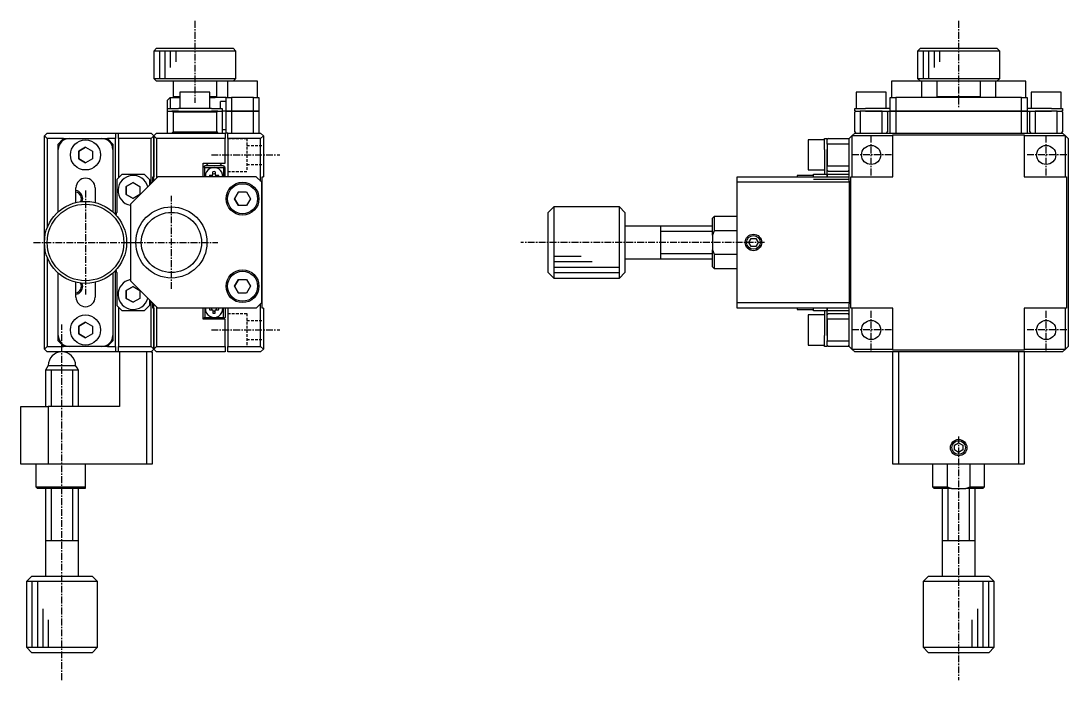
# Model space of a CAD drawing. Extents: x 10 to 408, y 9 to 242.
# Drawn here: x 216.4 to 407.8, y 60.2 to 180.8 of the extents above; entities that cross this region are included whole.
import ezdxf

# ---------------------------------------------------------------- set-up
doc = ezdxf.new("R2010")
doc.units = 0
doc.linetypes.add('CENTER', pattern=[2, 1.25, -0.25, 0.25, -0.25])
doc.linetypes.add('DASHED', pattern=[0.75, 0.5, -0.25])
doc.layers.get('0').update_dxf_attribs({"linetype": 'CONTINUOUS'})
doc.layers.add('CENTER', color=1, linetype='CENTER')

msp = doc.modelspace()

# ---------------------------------------------------------------- linework, layer by layer
at = {"color": 7, "linetype": 'CONTINUOUS'}
for p, q in [((241.2, 175.75), (240.7, 175.25)), ((255.7, 175.25), (240.7, 175.25)), ((240.7, 175.25), (240.7, 170.25)), ((241.2, 175.75), (255.2, 175.75)), ((241.2, 175.75), (255.2, 175.75)), ((241.2, 175.75), (241.2, 175.75)), ((255.7, 175.25), (255.2, 175.75)), ((255.7, 170.25), (255.7, 175.25)), ((380.78, 175.75), (380.28, 175.25)), ((395.28, 175.25), (380.28, 175.25)), ((380.28, 175.25), (380.28, 170.25)), ((380.78, 175.75), (394.78, 175.75)), ((395.28, 175.25), (394.78, 175.75)), ((395.28, 170.25), (395.28, 175.25)), ((240.7, 170.25), (255.7, 170.25)), ((240.7, 170.25), (241.2, 169.75)), ((254.15, 169.75), (241.2, 169.75)), ((244.2, 169.75), (244.2, 166.95)), ((252.2, 166.95), (252.2, 169.75)), ((259.65, 169.75), (254.15, 169.75)), ((254.15, 169.75), (254.15, 166.75)), ((255.2, 169.75), (255.7, 170.25)), ((255.7, 170.25), (255.7, 170.25)), ((259.65, 166.75), (259.65, 169.75)), ((378.28, 169.75), (375.53, 169.75)), ((375.53, 169.75), (375.53, 166.75)), ((381.03, 169.75), (378.28, 169.75)), ((380.28, 170.25), (387.7, 170.25)), ((380.28, 170.25), (380.78, 169.75)), ((387.7, 169.75), (381.03, 169.75)), ((381.03, 166.75), (381.03, 169.75)), ((383.78, 169.75), (383.78, 166.95)), ((387.7, 170.25), (395.28, 170.25)), ((394.53, 169.75), (387.7, 169.75)), ((391.78, 166.95), (391.78, 169.75)), ((397.28, 169.75), (394.53, 169.75)), ((394.53, 169.75), (394.53, 166.75)), ((394.78, 169.75), (395.28, 170.25)), ((400.03, 169.75), (397.28, 169.75)), ((400.03, 166.75), (400.03, 169.75)), ((243.7, 166.75), (243.2, 166.25)), ((243.7, 166.75), (243.7, 164.75)), ((243.7, 166.75), (245.45, 166.75)), ((244.2, 166.95), (245.45, 166.95)), ((244.2, 166.95), (244.4, 166.75)), ((250.95, 167.75), (245.45, 167.75)), ((245.45, 167.75), (245.45, 164.75)), ((250.95, 164.75), (250.95, 167.75)), ((250.95, 166.95), (252.2, 166.95)), ((250.95, 166.75), (251.9, 166.75)), ((253.9, 166.75), (251.9, 166.75)), ((252, 166.75), (252.2, 166.95)), ((253.9, 164.25), (253.9, 166.75)), ((253.9, 166.75), (254.9, 166.75)), ((254.9, 166.75), (254.9, 164.25)), ((258.9, 166.75), (254.9, 166.75)), ((258.9, 164.25), (258.9, 166.75)), ((258.9, 166.75), (259.9, 166.75)), ((259.9, 166.75), (259.9, 164.25)), ((371.78, 167.75), (369.03, 167.75)), ((369.03, 167.75), (369.03, 164.75)), ((374.53, 167.75), (371.78, 167.75)), ((374.53, 164.75), (374.53, 167.75)), ((375.28, 164.25), (375.28, 166.75)), ((375.28, 166.75), (376.28, 166.75)), ((376.28, 166.75), (376.28, 164.25)), ((386.53, 166.75), (376.28, 166.75)), ((383.78, 166.95), (387.73, 166.95)), ((383.78, 166.95), (383.98, 166.75)), ((389.03, 166.75), (386.53, 166.75)), ((387.73, 166.95), (391.78, 166.95)), ((399.28, 166.75), (389.03, 166.75)), ((391.58, 166.75), (391.78, 166.95)), ((399.28, 164.25), (399.28, 166.75)), ((399.28, 166.75), (400.28, 166.75)), ((400.28, 166.75), (400.28, 164.25)), ((403.78, 167.75), (401.03, 167.75)), ((401.03, 167.75), (401.03, 164.75)), ((406.53, 167.75), (403.78, 167.75)), ((406.53, 164.75), (406.53, 167.75)), ((243.2, 164.75), (243.2, 166.25)), ((243.2, 164.25), (243.2, 164.75)), ((243.2, 164.75), (245.2, 164.75)), ((251.2, 164.75), (245.2, 164.75)), ((251.2, 164.75), (253.2, 164.75)), ((253.9, 166.05), (252.9, 166.05)), ((252.9, 164.75), (252.9, 166.05)), ((253.2, 164.75), (253.2, 164.25)), ((368.78, 164.25), (368.78, 164.75)), ((368.78, 164.75), (370.78, 164.75)), ((375.28, 164.75), (370.78, 164.75)), ((404.78, 164.75), (400.28, 164.75)), ((404.78, 164.75), (406.78, 164.75)), ((406.78, 164.75), (406.78, 164.25)), ((243.2, 160.25), (243.2, 164.25)), ((243.2, 164.25), (244, 164.25)), ((244.2, 164.05), (244, 164.25)), ((244, 164.25), (244.33, 164.25)), ((244.33, 164.25), (244, 164.25)), ((252.2, 164.05), (244.2, 164.05)), ((244.2, 164.05), (244.2, 160.45)), ((245.2, 164.25), (244.33, 164.25)), ((245.2, 164.25), (251.2, 164.25)), ((252.07, 164.25), (251.2, 164.25)), ((252.07, 164.25), (252.4, 164.25)), ((252.4, 164.25), (252.07, 164.25)), ((252.4, 164.25), (252.2, 164.05)), ((252.2, 160.45), (252.2, 164.05)), ((252.4, 164.25), (253.2, 164.25)), ((253.2, 164.25), (253.2, 160.25)), ((253.9, 164.25), (253.2, 164.25)), ((254.9, 164.25), (253.9, 164.25)), ((253.9, 160.25), (253.9, 164.25)), ((253.9, 164.25), (254.9, 164.25)), ((254.9, 164.25), (258.9, 164.25)), ((254.9, 164.25), (254.9, 160.25)), ((258.9, 164.25), (254.9, 164.25)), ((259.9, 164.25), (258.9, 164.25)), ((258.9, 160.25), (258.9, 164.25)), ((258.9, 164.25), (259.9, 164.25)), ((259.9, 164.25), (259.9, 160.25)), ((368.98, 164.25), (368.78, 164.05)), ((368.98, 164.25), (368.78, 164.25)), ((368.78, 160.45), (368.78, 164.05)), ((368.98, 164.25), (369.78, 164.25)), ((369.78, 164.25), (369.78, 160.25)), ((370.78, 164.25), (369.78, 164.25)), ((370.78, 164.25), (369.78, 164.25)), ((373.78, 164.25), (370.78, 164.25)), ((370.78, 164.25), (373.78, 164.25)), ((373.78, 160.25), (373.78, 164.25)), ((373.78, 164.25), (375.28, 164.25)), ((374.78, 164.05), (374.58, 164.25)), ((374.78, 164.05), (374.78, 160.45)), ((376.28, 164.25), (375.28, 164.25)), ((375.28, 160.25), (375.28, 164.25)), ((375.28, 164.25), (376.28, 164.25)), ((376.28, 164.25), (399.28, 164.25)), ((376.28, 164.25), (376.28, 160.25)), ((399.28, 164.25), (376.28, 164.25)), ((400.28, 164.25), (399.28, 164.25)), ((399.28, 160.25), (399.28, 164.25)), ((399.28, 164.25), (400.28, 164.25)), ((400.28, 164.25), (401.78, 164.25)), ((400.28, 164.25), (400.28, 160.25)), ((400.98, 164.25), (400.78, 164.05)), ((400.78, 160.45), (400.78, 164.05)), ((401.78, 164.25), (401.78, 160.25)), ((404.78, 164.25), (401.78, 164.25)), ((401.78, 164.25), (404.78, 164.25)), ((405.78, 164.25), (404.78, 164.25)), ((405.78, 164.25), (404.78, 164.25)), ((405.78, 160.25), (405.78, 164.25)), ((405.78, 164.25), (406.58, 164.25)), ((406.78, 164.05), (406.58, 164.25)), ((406.78, 164.25), (406.58, 164.25)), ((406.78, 164.05), (406.78, 160.45)), ((253.9, 160.85), (253.2, 160.85)), ((221.2, 160.25), (220.7, 159.75)), ((220.7, 159.75), (221.2, 159.25)), ((220.7, 140.25), (220.7, 159.75)), ((221.2, 160.25), (233.7, 160.25)), ((224.2, 159.25), (221.2, 159.25)), ((221.2, 159.25), (221.2, 142.94)), ((224, 159.05), (223.2, 158.25)), ((224, 159.05), (224.2, 159.25)), ((224.33, 159.05), (224, 159.05)), ((224.2, 159.25), (225.2, 159.25)), ((225.2, 159.25), (231.2, 159.25)), ((231.2, 159.25), (232.2, 159.25)), ((232.4, 159.05), (232.07, 159.05)), ((232.2, 159.25), (232.4, 159.05)), ((233.7, 159.25), (232.2, 159.25)), ((233.2, 158.25), (232.4, 159.05)), ((233.7, 160.25), (233.7, 159.25)), ((233.7, 160.25), (234.2, 160.25)), ((233.7, 145.35), (233.7, 159.25)), ((234.2, 159.25), (234.2, 160.25)), ((234.2, 160.25), (240.2, 160.25)), ((240.2, 159.25), (234.2, 159.25)), ((234.2, 159.25), (234.2, 152.05)), ((240.2, 160.25), (240.7, 159.75)), ((240.7, 159.75), (240.2, 159.25)), ((240.2, 151.05), (240.2, 159.25)), ((241.2, 160.25), (240.7, 159.75)), ((240.7, 159.75), (241.2, 159.25)), ((240.7, 151.55), (240.7, 159.75)), ((240.7, 159.75), (240.7, 152.25)), ((241.2, 160.25), (253.7, 160.25)), ((241.2, 159.25), (241.2, 152.05)), ((253.7, 159.25), (241.2, 159.25)), ((244, 160.25), (244.2, 160.45)), ((244.2, 160.45), (252.2, 160.45)), ((252.2, 160.45), (252.4, 160.25)), ((253.7, 160.25), (253.7, 159.25)), ((253.7, 154.75), (253.7, 159.25)), ((254.2, 160.25), (253.9, 160.25)), ((254.2, 159.25), (254.2, 160.25)), ((254.2, 160.25), (260.2, 160.25)), ((254.2, 159.25), (254.2, 152.25)), ((260.2, 159.25), (254.2, 159.25)), ((260.2, 160.25), (260.7, 159.75)), ((260.7, 159.75), (260.2, 159.25)), ((260.2, 151.45), (260.2, 159.25)), ((260.7, 159.75), (260.7, 152.25)), ((360.28, 159), (360.28, 156.25)), ((363.28, 159), (360.28, 159)), ((360.28, 159), (360.28, 156.25)), ((363.28, 159), (360.28, 159)), ((363.28, 159.25), (363.78, 159.25)), ((363.28, 157.25), (363.28, 159.25)), ((363.28, 159.25), (363.78, 159.25)), ((363.28, 157.25), (363.28, 159.25)), ((363.98, 159.25), (363.78, 159.05)), ((363.78, 159.25), (363.78, 159.05)), ((363.98, 159.25), (363.78, 159.05)), ((363.78, 159.25), (363.78, 159.05)), ((363.78, 158.25), (363.78, 159.05)), ((363.78, 158.25), (363.78, 159.05)), ((363.98, 159.25), (367.58, 159.25)), ((363.98, 159.25), (367.58, 159.25)), ((367.78, 159.05), (367.58, 159.25)), ((367.78, 159.05), (367.58, 159.25)), ((368.28, 159.75), (367.78, 159.25)), ((367.78, 151.45), (367.78, 159.25)), ((368.78, 160.25), (368.28, 159.75)), ((368.28, 159.75), (368.28, 152.25)), ((375.78, 159.75), (368.28, 159.75)), ((368.78, 160.45), (368.98, 160.25)), ((368.78, 160.25), (406.78, 160.25)), ((374.58, 160.25), (374.78, 160.45)), ((375.78, 159.95), (399.78, 159.95)), ((375.78, 159.75), (375.78, 159.95)), ((375.78, 152.25), (375.78, 159.75)), ((399.78, 159.95), (399.78, 159.75)), ((407.28, 159.75), (399.78, 159.75)), ((399.78, 159.75), (399.78, 152.25)), ((400.78, 160.45), (400.98, 160.25)), ((406.58, 160.25), (406.78, 160.45)), ((407.28, 159.75), (406.78, 160.25)), ((407.28, 152.25), (407.28, 159.75)), ((407.78, 159.25), (407.28, 159.75)), ((407.78, 159.25), (407.78, 121.25)), ((223.2, 157.25), (223.2, 158.25)), ((223.2, 145.84), (223.2, 157.25)), ((226.95, 156.97), (228.2, 157.69)), ((228.2, 157.69), (226.95, 156.97)), ((226.95, 155.53), (226.95, 156.97)), ((226.95, 156.97), (226.95, 155.53)), ((228.2, 157.69), (229.45, 156.97)), ((229.45, 156.97), (229.45, 155.53)), ((233.2, 158.25), (233.2, 157.25)), ((233.2, 157.25), (233.2, 145.84)), ((363.28, 157.25), (363.28, 152.75)), ((363.28, 157.25), (363.28, 152.75)), ((367.78, 158.25), (363.78, 158.25)), ((363.78, 158.25), (363.78, 157.25)), ((363.78, 158.25), (363.78, 157.25)), ((367.78, 158.25), (363.78, 158.25)), ((363.78, 158.25), (363.78, 157.25)), ((363.78, 158.25), (363.78, 157.25)), ((363.78, 157.25), (363.78, 154.25)), ((363.78, 154.25), (363.78, 157.25)), ((363.78, 157.25), (363.78, 154.25)), ((363.78, 154.25), (363.78, 157.25)), ((228.2, 154.81), (226.95, 155.53)), ((226.95, 155.53), (228.2, 154.81)), ((229.45, 155.53), (228.2, 154.81)), ((360.28, 156.25), (360.28, 153.5)), ((360.28, 156.25), (360.28, 153.5)), ((249.7, 154.75), (253.7, 154.75)), ((249.7, 152.25), (249.7, 154.75)), ((249.85, 154.1), (249.7, 153.95)), ((249.85, 154.1), (250, 154.25)), ((250, 153.95), (249.85, 154.1)), ((253.4, 154.25), (250, 154.25)), ((250, 152.25), (250, 153.95)), ((250, 153.95), (251.7, 153.95)), ((250.22, 154.75), (250.45, 154.52)), ((250.45, 154.52), (250.7, 154.27)), ((251.7, 154.27), (250.7, 154.27)), ((251.5, 152.55), (251.5, 153.18)), ((252.7, 154.27), (251.7, 154.27)), ((251.7, 153.95), (253.4, 153.95)), ((251.9, 153.18), (251.9, 152.55)), ((252.7, 154.27), (252.95, 154.52)), ((252.95, 154.52), (253.18, 154.75)), ((253.4, 154.25), (253.55, 154.1)), ((253.55, 154.1), (253.4, 153.95)), ((253.4, 153.95), (253.4, 152.25)), ((253.7, 153.95), (253.55, 154.1)), ((253.7, 152.25), (253.7, 153.95)), ((360.28, 153.5), (363.28, 153.5)), ((360.28, 153.5), (363.28, 153.5)), ((363.78, 154.25), (367.78, 154.25)), ((363.78, 152.75), (363.78, 154.25)), ((363.78, 154.25), (367.78, 154.25)), ((363.78, 152.75), (363.78, 154.25)), ((363.78, 153.45), (363.98, 153.25)), ((363.78, 153.45), (363.98, 153.25)), ((367.58, 153.25), (363.98, 153.25)), ((367.58, 153.25), (363.98, 153.25)), ((367.58, 153.25), (367.78, 153.45)), ((367.58, 153.25), (367.78, 153.45)), ((234.9, 152.75), (233.9, 151.75)), ((233.9, 151.75), (233.9, 145.75)), ((234.9, 152.75), (238.9, 152.75)), ((235.65, 150.47), (236.9, 151.19)), ((236.9, 151.19), (235.65, 150.47)), ((241.4, 152.25), (236.4, 147.25)), ((236.9, 151.19), (238.15, 150.47)), ((239.9, 151.75), (238.9, 152.75)), ((239.9, 151.75), (239.9, 150.75)), ((240.5, 152.25), (240.7, 152.25)), ((240.5, 151.35), (240.5, 152.25)), ((259.4, 152.25), (241.4, 152.25)), ((250.87, 152.55), (251.5, 152.55)), ((251.9, 152.55), (252.52, 152.55)), ((260.4, 151.25), (259.4, 152.25)), ((260.4, 129.25), (260.4, 151.25)), ((260.5, 152.25), (260.7, 152.25)), ((260.5, 128.25), (260.5, 152.25)), ((347.28, 152.25), (367.78, 152.25)), ((347.28, 151.25), (347.28, 152.25)), ((367.78, 151.25), (347.28, 151.25)), ((347.28, 129.25), (347.28, 151.25)), ((361.28, 152.5), (358.28, 152.5)), ((358.28, 152.5), (358.28, 152.25)), ((358.28, 152.5), (358.28, 152.25)), ((361.28, 152.5), (358.28, 152.5)), ((361.28, 152.75), (363.78, 152.75)), ((361.28, 152.25), (361.28, 152.75)), ((361.28, 152.75), (363.78, 152.75)), ((361.28, 152.25), (361.28, 152.75)), ((363.78, 151.75), (361.28, 151.75)), ((363.78, 152.75), (363.78, 152.25)), ((363.78, 152.75), (367.78, 152.75)), ((363.78, 152.25), (363.78, 152.75)), ((363.78, 152.75), (363.78, 152.25)), ((363.78, 152.75), (367.78, 152.75)), ((363.78, 152.25), (363.78, 152.75)), ((367.78, 151.75), (363.78, 151.75)), ((367.78, 151.45), (367.78, 151.25)), ((367.78, 151.25), (367.78, 129.25)), ((368.08, 152.25), (368.28, 152.25)), ((368.08, 128.25), (368.08, 152.25)), ((368.08, 128.25), (368.08, 152.25)), ((368.08, 152.25), (368.28, 152.25)), ((368.28, 152.25), (375.78, 152.25)), ((399.78, 152.25), (407.28, 152.25)), ((407.28, 152.25), (407.48, 152.25)), ((407.48, 152.25), (407.48, 128.25)), ((226.45, 147.54), (226.45, 150.25)), ((229.95, 150.25), (229.95, 147.54)), ((235.65, 149.03), (235.65, 150.47)), ((235.65, 150.47), (235.65, 149.03)), ((238.15, 150.47), (238.15, 149.03)), ((255.45, 148.25), (256.18, 149.5)), ((256.18, 149.5), (255.45, 148.25)), ((256.18, 149.5), (257.62, 149.5)), ((257.62, 149.5), (258.34, 148.25)), ((236.9, 148.31), (235.65, 149.03)), ((235.65, 149.03), (236.9, 148.31)), ((238.15, 149.03), (236.9, 148.31)), ((256.18, 147), (255.45, 148.25)), ((255.45, 148.25), (256.18, 147)), ((258.34, 148.25), (257.62, 147)), ((236.4, 147.25), (236.4, 133.25)), ((257.62, 147), (256.18, 147)), ((313.78, 146.75), (312.78, 145.75)), ((312.78, 134.75), (312.78, 145.75)), ((313.78, 146.75), (313.78, 133.75)), ((325.78, 146.75), (313.78, 146.75)), ((325.78, 133.75), (325.78, 146.75)), ((326.78, 145.75), (325.78, 146.75)), ((326.78, 145.75), (326.78, 134.75)), ((343.08, 145), (342.78, 144.7)), ((342.78, 141.57), (342.78, 144.7)), ((343.08, 145), (343.08, 142.37)), ((347.28, 145), (343.08, 145)), ((333.28, 143.25), (326.78, 143.25)), ((333.28, 143.25), (333.27, 143.25)), ((333.28, 143.25), (333.28, 137.25)), ((333.28, 143.25), (333.28, 143.25)), ((342.78, 143.25), (333.28, 143.25)), ((343.08, 142.37), (342.78, 141.57)), ((347.28, 142.37), (343.08, 142.37)), ((220.7, 120.75), (220.7, 140.25)), ((342.78, 141.57), (342.78, 138.93)), ((349.41, 140.25), (349.84, 141)), ((349.84, 139.5), (349.41, 140.25)), ((349.84, 141), (350.71, 141)), ((350.71, 141), (351.14, 140.25)), ((351.14, 140.25), (350.71, 139.5)), ((342.78, 138.93), (343.08, 138.13)), ((342.78, 135.8), (342.78, 138.93)), ((343.08, 138.13), (343.08, 135.5)), ((343.08, 138.13), (347.28, 138.13)), ((350.71, 139.5), (349.84, 139.5)), ((221.2, 137.56), (221.2, 121.25)), ((326.78, 137.25), (333.28, 137.25)), ((333.27, 137.25), (333.28, 137.25)), ((333.28, 137.25), (333.28, 137.25)), ((333.28, 137.25), (342.78, 137.25)), ((223.2, 123.25), (223.2, 134.66)), ((233.2, 134.66), (233.2, 123.25)), ((233.7, 121.25), (233.7, 135.15)), ((233.9, 134.75), (233.9, 128.75)), ((312.78, 134.75), (313.78, 133.75)), ((325.78, 133.75), (326.78, 134.75)), ((342.78, 135.8), (343.08, 135.5)), ((343.08, 135.5), (347.28, 135.5)), ((226.45, 130.25), (226.45, 132.96)), ((229.95, 132.96), (229.95, 130.25)), ((235.65, 131.47), (236.9, 132.19)), ((236.9, 132.19), (235.65, 131.47)), ((236.4, 133.25), (241.4, 128.25)), ((236.9, 132.19), (238.15, 131.47)), ((255.45, 132.25), (256.18, 133.5)), ((256.18, 133.5), (255.45, 132.25)), ((256.18, 131), (255.45, 132.25)), ((255.45, 132.25), (256.18, 131)), ((256.18, 133.5), (257.62, 133.5)), ((257.62, 133.5), (258.34, 132.25)), ((258.34, 132.25), (257.62, 131)), ((313.78, 133.75), (325.78, 133.75)), ((235.65, 130.03), (235.65, 131.47)), ((235.65, 131.47), (235.65, 130.03)), ((238.15, 131.47), (238.15, 130.03)), ((257.62, 131), (256.18, 131)), ((233.9, 128.75), (234.9, 127.75)), ((234.2, 128.45), (234.2, 121.25)), ((236.9, 129.31), (235.65, 130.03)), ((235.65, 130.03), (236.9, 129.31)), ((238.15, 130.03), (236.9, 129.31)), ((238.9, 127.75), (239.9, 128.75)), ((239.9, 129.75), (239.9, 128.75)), ((240.2, 121.25), (240.2, 129.45)), ((240.5, 128.25), (240.5, 129.15)), ((240.7, 128.25), (240.5, 128.25)), ((240.7, 120.75), (240.7, 128.95)), ((240.7, 128.25), (240.7, 120.75)), ((241.2, 128.45), (241.2, 121.25)), ((259.4, 128.25), (241.4, 128.25)), ((249.7, 126.25), (249.7, 128.25)), ((250, 128.25), (250, 126.55)), ((253.4, 126.55), (253.4, 128.25)), ((253.7, 128.25), (253.7, 126.55)), ((254.2, 128.25), (254.2, 121.25)), ((259.4, 128.25), (260.4, 129.25)), ((260.2, 121.25), (260.2, 129.05)), ((260.7, 128.25), (260.5, 128.25)), ((260.7, 128.25), (260.7, 120.75)), ((347.28, 129.25), (367.78, 129.25)), ((347.28, 128.25), (347.28, 129.25)), ((367.78, 128.25), (347.28, 128.25)), ((358.28, 128.25), (358.28, 128)), ((358.28, 128.25), (358.28, 128)), ((361.28, 127.75), (361.28, 128.25)), ((361.28, 127.75), (361.28, 128.25)), ((363.78, 128.25), (363.78, 127.75)), ((363.78, 127.75), (363.78, 128.25)), ((363.78, 128.25), (363.78, 127.75)), ((363.78, 127.75), (363.78, 128.25)), ((367.78, 129.25), (367.78, 129.05)), ((367.78, 121.25), (367.78, 129.05)), ((368.28, 128.25), (368.08, 128.25)), ((368.28, 128.25), (368.08, 128.25)), ((368.28, 128.25), (368.28, 120.75)), ((375.78, 128.25), (368.28, 128.25)), ((375.78, 120.75), (375.78, 128.25)), ((407.28, 128.25), (399.78, 128.25)), ((399.78, 128.25), (399.78, 120.75)), ((407.28, 120.75), (407.28, 128.25)), ((407.48, 128.25), (407.28, 128.25)), ((238.9, 127.75), (234.9, 127.75)), ((249.85, 126.4), (249.7, 126.55)), ((250, 126.55), (249.85, 126.4)), ((249.85, 126.4), (250, 126.25)), ((250, 126.55), (251.7, 126.55)), ((250.87, 127.95), (251.5, 127.95)), ((251.5, 127.95), (251.5, 127.32)), ((251.7, 126.55), (253.4, 126.55)), ((251.9, 127.32), (251.9, 127.95)), ((251.9, 127.95), (252.52, 127.95)), ((253.55, 126.4), (253.4, 126.55)), ((253.4, 126.25), (253.55, 126.4)), ((253.7, 126.55), (253.55, 126.4)), ((358.28, 128), (361.28, 128)), ((358.28, 128), (361.28, 128)), ((360.28, 127), (360.28, 124.25)), ((363.28, 127), (360.28, 127)), ((360.28, 127), (360.28, 124.25)), ((363.28, 127), (360.28, 127)), ((363.78, 127.75), (361.28, 127.75)), ((363.78, 127.75), (361.28, 127.75)), ((363.28, 127.75), (363.28, 123.25)), ((363.28, 127.75), (363.28, 123.25)), ((363.78, 126.25), (363.78, 127.75)), ((367.78, 127.75), (363.78, 127.75)), ((363.78, 126.25), (363.78, 127.75)), ((367.78, 127.75), (363.78, 127.75)), ((363.98, 127.25), (363.78, 127.05)), ((363.98, 127.25), (363.78, 127.05)), ((363.98, 127.25), (367.58, 127.25)), ((363.98, 127.25), (367.58, 127.25)), ((367.78, 127.05), (367.58, 127.25)), ((367.78, 127.05), (367.58, 127.25)), ((226.95, 124.97), (228.2, 125.69)), ((228.2, 125.69), (226.95, 124.97)), ((226.95, 123.53), (226.95, 124.97)), ((226.95, 124.97), (226.95, 123.53)), ((228.2, 125.69), (229.45, 124.97)), ((229.45, 124.97), (229.45, 123.53)), ((253.7, 126.25), (249.7, 126.25)), ((253.7, 121.25), (253.7, 126.25)), ((367.78, 126.25), (363.78, 126.25)), ((363.78, 126.25), (363.78, 123.25)), ((363.78, 123.25), (363.78, 126.25)), ((367.78, 126.25), (363.78, 126.25)), ((363.78, 126.25), (363.78, 123.25)), ((363.78, 123.25), (363.78, 126.25)), ((223.2, 122.25), (223.2, 123.25)), ((228.2, 122.81), (226.95, 123.53)), ((226.95, 123.53), (228.2, 122.81)), ((229.45, 123.53), (228.2, 122.81)), ((233.2, 123.25), (233.2, 122.25)), ((360.28, 124.25), (360.28, 121.5)), ((360.28, 124.25), (360.28, 121.5)), ((363.28, 121.25), (363.28, 123.25)), ((363.28, 121.25), (363.28, 123.25)), ((363.78, 123.25), (363.78, 122.25)), ((363.78, 123.25), (363.78, 122.25)), ((363.78, 123.25), (363.78, 122.25)), ((363.78, 123.25), (363.78, 122.25)), ((221.2, 121.25), (220.7, 120.75)), ((220.7, 120.75), (221.2, 120.25)), ((221.2, 121.25), (224.2, 121.25)), ((223.2, 122.25), (224, 121.45)), ((224.2, 121.25), (224, 121.45)), ((224, 121.45), (224.33, 121.45)), ((225.2, 121.25), (224.2, 121.25)), ((231.2, 121.25), (225.2, 121.25)), ((232.2, 121.25), (231.2, 121.25)), ((232.07, 121.45), (232.4, 121.45)), ((232.4, 121.45), (232.2, 121.25)), ((232.2, 121.25), (233.7, 121.25)), ((232.4, 121.45), (233.2, 122.25)), ((233.7, 121.25), (233.7, 120.25)), ((234.2, 121.25), (240.2, 121.25)), ((234.2, 120.25), (234.2, 121.25)), ((240.2, 121.25), (240.7, 120.75)), ((240.7, 120.75), (240.2, 120.25)), ((241.2, 121.25), (240.7, 120.75)), ((240.7, 120.75), (241.2, 120.25)), ((241.2, 121.25), (253.7, 121.25)), ((253.7, 121.25), (253.7, 120.25)), ((254.2, 121.25), (260.2, 121.25)), ((254.2, 120.25), (254.2, 121.25)), ((260.2, 121.25), (260.7, 120.75)), ((260.7, 120.75), (260.2, 120.25)), ((360.28, 121.5), (363.28, 121.5)), ((360.28, 121.5), (363.28, 121.5)), ((363.78, 121.25), (363.28, 121.25)), ((363.78, 121.25), (363.28, 121.25)), ((363.78, 122.25), (367.78, 122.25)), ((363.78, 121.45), (363.78, 122.25)), ((363.78, 122.25), (367.78, 122.25)), ((363.78, 121.45), (363.78, 122.25)), ((363.78, 121.45), (363.98, 121.25)), ((363.78, 121.45), (363.78, 121.25)), ((363.78, 121.45), (363.98, 121.25)), ((363.78, 121.45), (363.78, 121.25)), ((367.58, 121.25), (363.98, 121.25)), ((367.58, 121.25), (363.98, 121.25)), ((367.58, 121.25), (367.78, 121.45)), ((367.58, 121.25), (367.78, 121.45)), ((367.78, 121.25), (368.28, 120.75)), ((368.28, 120.75), (368.78, 120.25)), ((368.28, 120.75), (375.78, 120.75)), ((375.78, 120.55), (375.78, 120.75)), ((399.78, 120.75), (407.28, 120.75)), ((399.78, 120.75), (399.78, 120.55)), ((406.78, 120.25), (407.28, 120.75)), ((407.28, 120.75), (407.78, 121.25)), ((233.7, 120.25), (221.2, 120.25)), ((234.2, 120.25), (233.7, 120.25)), ((240.2, 120.25), (234.2, 120.25)), ((234.4, 120.25), (234.4, 110.25)), ((239.4, 99.75), (239.4, 120.25)), ((240.2, 120.25), (240.4, 120.25)), ((240.4, 120.25), (240.4, 99.75)), ((253.7, 120.25), (241.2, 120.25)), ((260.2, 120.25), (254.2, 120.25)), ((406.78, 120.25), (368.78, 120.25)), ((399.78, 120.55), (375.78, 120.55)), ((375.78, 99.75), (375.78, 120.25)), ((376.78, 120.25), (376.78, 99.75)), ((398.78, 99.75), (398.78, 120.25)), ((399.78, 120.25), (399.78, 99.75)), ((221.15, 117.32), (220.9, 116.88)), ((226.9, 116.88), (220.9, 116.88)), ((220.9, 116.88), (220.9, 110.25)), ((221.4, 117.75), (221.15, 117.32)), ((221.4, 117.75), (226.4, 117.75)), ((226.65, 117.32), (226.4, 117.75)), ((226.9, 116.88), (226.65, 117.32)), ((226.9, 110.25), (226.9, 116.88)), ((216.4, 99.75), (216.4, 110.25)), ((216.4, 110.25), (221.4, 110.25)), ((221.4, 110.25), (221.4, 99.75)), ((234.4, 110.25), (221.4, 110.25)), ((387.03, 103.18), (387.78, 103.62)), ((387.78, 103.62), (388.53, 103.18)), ((387.03, 102.32), (387.03, 103.18)), ((387.78, 101.88), (387.03, 102.32)), ((388.53, 102.32), (387.78, 101.88)), ((388.53, 103.18), (388.53, 102.32)), ((221.4, 99.75), (216.4, 99.75)), ((219.15, 99.75), (219.15, 95.55)), ((239.4, 99.75), (221.4, 99.75)), ((228.15, 99.75), (228.15, 95.55)), ((240.4, 99.75), (239.4, 99.75)), ((376.78, 99.75), (375.78, 99.75)), ((398.78, 99.75), (376.78, 99.75)), ((383.03, 99.75), (383.03, 95.55)), ((385.66, 99.75), (385.66, 95.55)), ((389.9, 95.55), (389.9, 99.75)), ((392.53, 95.55), (392.53, 99.75)), ((399.78, 99.75), (398.78, 99.75)), ((219.15, 95.55), (228.15, 95.55)), ((219.15, 95.55), (219.45, 95.25)), ((228.15, 95.25), (219.45, 95.25)), ((220.9, 95.25), (220.9, 85.75)), ((226.9, 85.75), (226.9, 95.25)), ((228.15, 95.55), (228.15, 95.25)), ((383.03, 95.55), (385.66, 95.55)), ((383.03, 95.55), (383.33, 95.25)), ((386.46, 95.25), (383.33, 95.25)), ((384.78, 95.25), (384.78, 85.75)), ((385.66, 95.55), (386.46, 95.25)), ((386.46, 95.25), (389.1, 95.25)), ((389.1, 95.25), (389.9, 95.55)), ((392.23, 95.25), (389.1, 95.25)), ((389.9, 95.55), (392.53, 95.55)), ((390.78, 85.75), (390.78, 95.25)), ((392.23, 95.25), (392.53, 95.55)), ((220.9, 85.75), (223.9, 85.75)), ((220.9, 85.75), (220.9, 79.25)), ((223.9, 85.75), (226.9, 85.75)), ((226.9, 85.75), (226.9, 85.75)), ((226.9, 79.25), (226.9, 85.75)), ((226.9, 85.75), (226.9, 85.75)), ((384.78, 85.75), (390.78, 85.75)), ((384.78, 85.75), (384.78, 85.75)), ((384.78, 85.75), (384.78, 79.25)), ((384.78, 85.75), (384.78, 85.75)), ((390.78, 79.25), (390.78, 85.75)), ((390.78, 85.75), (390.78, 85.75)), ((390.78, 85.75), (390.78, 85.75)), ((218.4, 79.25), (217.4, 78.25)), ((218.4, 79.25), (229.4, 79.25)), ((230.4, 78.25), (229.4, 79.25)), ((382.28, 79.25), (381.28, 78.25)), ((382.28, 79.25), (393.28, 79.25)), ((394.28, 78.25), (393.28, 79.25)), ((230.4, 78.25), (217.4, 78.25)), ((217.4, 78.25), (217.4, 66.25)), ((230.4, 66.25), (230.4, 78.25)), ((394.28, 78.25), (381.28, 78.25)), ((381.28, 78.25), (381.28, 66.25)), ((394.28, 66.25), (394.28, 78.25)), ((217.4, 66.25), (223.9, 66.25)), ((217.4, 66.25), (218.4, 65.25)), ((223.9, 65.25), (218.4, 65.25)), ((223.9, 66.25), (230.4, 66.25)), ((229.4, 65.25), (223.9, 65.25)), ((229.4, 65.25), (230.4, 66.25)), ((381.28, 66.25), (394.28, 66.25)), ((381.28, 66.25), (382.28, 65.25)), ((393.28, 65.25), (382.28, 65.25)), ((393.28, 65.25), (394.28, 66.25))]:
    msp.add_line(p, q, dxfattribs=at)
at = {"color": 3, "linetype": 'CONTINUOUS'}
for p, q in [((241.7, 175.25), (241.7, 170.25)), ((242.7, 175.25), (242.7, 170.25)), ((243.7, 175.25), (243.7, 172.25)), ((244.7, 175.25), (244.7, 173.25)), ((381.28, 175.25), (381.28, 170.25)), ((382.28, 175.25), (382.28, 170.25)), ((383.28, 175.25), (383.28, 172.25)), ((384.28, 175.25), (384.28, 173.25)), ((342.78, 142.25), (333.28, 142.25)), ((333.28, 138.25), (342.78, 138.25)), ((313.78, 137.75), (318.78, 137.75)), ((313.78, 136.75), (320.78, 136.75)), ((313.78, 135.75), (325.78, 135.75)), ((313.78, 134.75), (325.78, 134.75)), ((221.9, 116.88), (221.9, 110.25)), ((225.9, 110.25), (225.9, 116.88)), ((221.9, 95.25), (221.9, 85.75)), ((225.9, 85.75), (225.9, 95.25)), ((385.78, 95.25), (385.78, 85.75)), ((389.78, 85.75), (389.78, 95.25)), ((218.4, 78.25), (218.4, 66.25)), ((219.4, 78.25), (219.4, 66.25)), ((392.28, 66.25), (392.28, 78.25)), ((393.28, 66.25), (393.28, 78.25)), ((220.4, 73.25), (220.4, 66.25)), ((391.28, 66.25), (391.28, 73.25)), ((221.4, 71.25), (221.4, 66.25)), ((390.28, 66.25), (390.28, 71.25))]:
    msp.add_line(p, q, dxfattribs=at)
at = {"color": 3, "linetype": 'DASHED'}
for p, q in [((254.2, 159.25), (257.7, 159.25)), ((257.7, 159.25), (257.7, 153.25)), ((257.7, 158), (260.7, 158)), ((254.2, 153.25), (257.7, 153.25)), ((257.7, 154.5), (260.7, 154.5)), ((254.2, 127.25), (257.7, 127.25)), ((257.7, 127.25), (257.7, 121.25)), ((257.7, 126), (260.7, 126)), ((257.7, 122.5), (260.7, 122.5)), ((254.2, 121.25), (257.7, 121.25))]:
    msp.add_line(p, q, dxfattribs=at)
at = {"color": 7, "linetype": 'CONTINUOUS'}
for centre, radius in [((228.2, 156.25), 2.75), ((371.78, 156.25), 1.75), ((403.78, 156.25), 1.75), ((256.9, 148.25), 3), ((256.9, 148.25), 2.75), ((228.2, 140.25), 7.5), ((228.2, 140.25), 7), ((243.9, 140.25), 6.5), ((243.9, 140.25), 5.5), ((350.28, 140.25), 1.25), ((256.9, 132.25), 3), ((256.9, 132.25), 2.75), ((228.2, 124.25), 2.75), ((371.78, 124.25), 1.75), ((403.78, 124.25), 1.75), ((387.78, 102.75), 1.25)]:
    msp.add_circle(centre, radius, dxfattribs=at)
at = {"color": 3, "linetype": 'CONTINUOUS'}
for centre in [(350.28, 140.25), (387.78, 102.75)]:
    msp.add_circle(centre, 1.5, dxfattribs=at)
at = {"color": 7, "linetype": 'CONTINUOUS'}
for centre, radius, start, end in [((225.2, 157.25), 2, 90, 180), ((231.2, 157.25), 2, 0, 90), ((251.7, 152.35), 1.6, 356.4167, 180), ((251.7, 152.35), 0.85, 76.391, 103.609), ((228.2, 150.25), 1.75, 0, 180), ((236.9, 149.75), 2.75, 14.052, 259.5243), ((251.7, 152.35), 1.6, 180, 183.5833), ((251.7, 152.35), 0.85, 166.391, 186.7563), ((251.7, 152.35), 0.459, 154.1861, 192.5754), ((251.7, 152.35), 0.459, 64.1861, 115.8139), ((251.7, 152.35), 0.459, 347.4246, 25.8139), ((251.7, 152.35), 0.85, 353.2437, 13.609), ((226.2, 148.25), 1.25, 333.8142, 78.463), ((231.9, 145.75), 2, 344.335, 0), ((231.9, 134.75), 2, 0, 15.665), ((226.2, 132.25), 1.25, 281.537, 26.1858), ((236.9, 130.75), 2.75, 100.4757, 345.948), ((228.2, 130.25), 1.75, 180, 0), ((251.7, 128.15), 1.6, 180, 3.5833), ((251.7, 128.15), 1.6, 176.4167, 180), ((251.7, 128.15), 0.85, 173.2437, 193.609), ((251.7, 128.15), 0.459, 167.4246, 205.8139), ((251.7, 128.15), 0.459, 334.1861, 12.5754), ((251.7, 128.15), 0.85, 346.391, 6.7563), ((251.7, 128.15), 0.459, 244.1861, 295.8139), ((251.7, 128.15), 0.85, 256.391, 283.609), ((225.2, 123.25), 2, 180, 270), ((231.2, 123.25), 2, 270, 0), ((223.9, 117.75), 2.5, 90, 180), ((223.9, 117.75), 2.5, 0, 90)]:
    msp.add_arc(centre, radius, start, end, dxfattribs=at)
at = {"color": 3, "linetype": 'CONTINUOUS'}
for centre, start, end in [((226.2, 148.25), 0, 80.4059), ((226.2, 148.25), 339.5703, 0), ((226.2, 132.25), 279.5941, 0), ((226.2, 132.25), 0, 20.4297)]:
    msp.add_arc(centre, 1.5, start, end, dxfattribs=at)
at = {"layer": 'CENTER', "color": 1, "linetype": 'CENTER'}
for p, q in [((248.2, 180.75), (248.2, 165.75)), ((387.78, 180.75), (387.78, 164.75)), ((371.78, 152.5), (371.78, 160)), ((403.78, 152.5), (403.78, 160)), ((251.2, 156.25), (263.7, 156.25)), ((375.53, 156.25), (368.03, 156.25)), ((407.53, 156.25), (400.03, 156.25)), ((228.2, 149.75), (228.2, 130.75)), ((243.9, 131.75), (243.9, 148.75)), ((218.7, 140.25), (237.7, 140.25)), ((235.4, 140.25), (252.4, 140.25)), ((352.28, 140.25), (307.78, 140.25)), ((371.78, 120.5), (371.78, 128)), ((403.78, 120.5), (403.78, 128)), ((223.9, 60.25), (223.9, 125.25)), ((251.2, 124.25), (263.7, 124.25)), ((375.53, 124.25), (368.03, 124.25)), ((407.53, 124.25), (400.03, 124.25)), ((387.78, 104.75), (387.78, 60.25))]:
    msp.add_line(p, q, dxfattribs=at)

doc.saveas('drawing.dxf')
